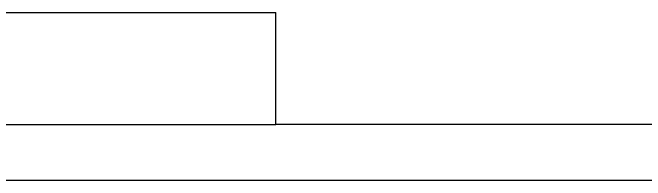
# Model space of a CAD drawing. Extents: x 69728788 to 150676229, y 20327566 to 43663798.
# Drawn here: x 75456414.7 to 75456543.5, y 20763296.4 to 20763330.5 of the extents above; entities that cross this region are included whole.
import ezdxf

# ---------------------------------------------------------------- set-up
doc = ezdxf.new("R2010")
doc.units = 0
doc.header["$LTSCALE"] = 1000
doc.header["$MEASUREMENT"] = 0
doc.layers.get('0').update_dxf_attribs({"linetype": 'CONTINUOUS'})
doc.layers.add('02___PRT_ALL_AXES', color=7, linetype='CONTINUOUS')

msp = doc.modelspace()

# ---------------------------------------------------------------- linework, layer by layer
at = {"color": 0, "linetype": 'Continuous'}
for p, q in [((75456727.68, 20763307.78), (75456468.26, 20763307.78)), ((75456047.27, 20763296.41), (75458778.03, 20763296.41))]:
    msp.add_line(p, q, dxfattribs=at)
at = {"layer": '02___PRT_ALL_AXES', "color": 0, "linetype": 'Continuous'}
for p, q in [((75456411.37, 20763330.54), (75456468.26, 20763330.54)), ((75456468.26, 20763307.78), (75456468.26, 20763330.54)), ((75456263.45, 20763307.78), (75456468.26, 20763307.78))]:
    msp.add_line(p, q, dxfattribs=at)

doc.saveas('drawing.dxf')
